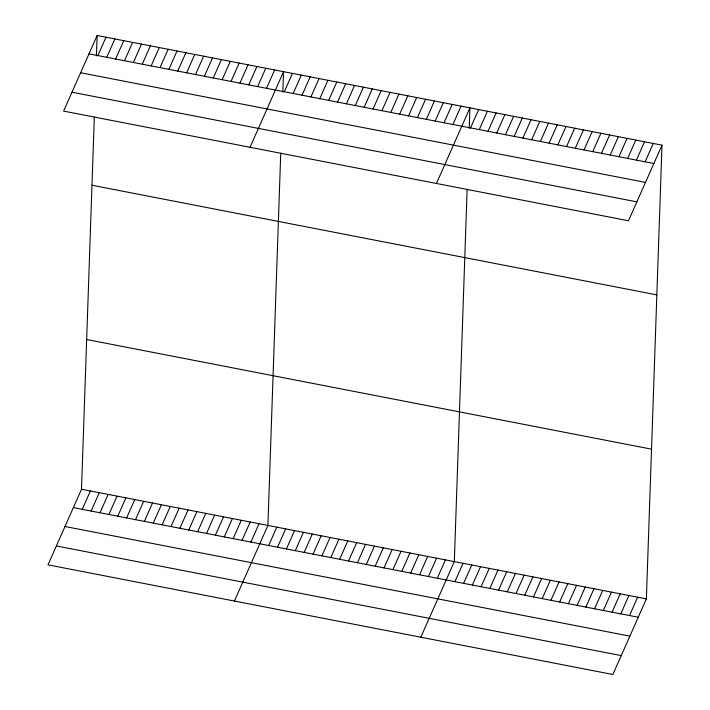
<?xml version="1.0" encoding="UTF-8"?>
<svg xmlns="http://www.w3.org/2000/svg" width="710" height="710" viewBox="0 0 710 710"><rect width="100%" height="100%" fill="white"/><g stroke="black" fill="none" stroke-linecap="round" stroke-linejoin="round"><path stroke-width="1.06" d="M661.995 145.151L628.492 220.757L63.625 111.106L97.128 35.5L661.995 145.151L646.375 598.894L612.872 674.5L48.005 564.849L81.508 489.243L94.323 116.99M96.427 55.868L97.128 35.5M280.734 153.174L267.91 525.435L234.415 601.033M282.837 92.06L283.538 71.683L250.035 147.29M467.136 189.357L454.32 561.619L420.817 637.216M469.239 128.244L469.94 107.867L436.437 183.473M97.873 55.575L106.003 37.222M106.748 57.297L114.887 38.944M115.623 59.028L123.762 40.665M124.498 60.749L132.637 42.396M133.382 62.471L141.512 44.118M142.257 64.193L150.387 45.839M151.132 65.915L159.262 47.561M160.007 67.636L168.146 49.283M168.882 69.358L177.021 51.005M177.757 71.089L185.896 52.726M186.641 72.811L194.771 54.457M195.516 74.532L203.646 56.179M204.391 76.254L212.521 57.9M213.266 77.976L221.405 59.622M222.141 79.697L230.28 61.344M231.016 81.419L239.155 63.066M239.9 83.15L248.03 64.796M248.775 84.872L256.905 66.518M257.65 86.593L265.78 68.24M266.525 88.315L274.655 69.962M82.254 509.327L90.383 490.974M91.129 511.049L99.258 492.696M284.275 91.759L292.413 73.405M100.004 512.771L108.142 494.417M293.15 93.489L301.288 75.127M108.879 514.493L117.017 496.139M302.034 95.211L310.163 76.857M117.754 516.214L125.892 497.861M310.909 96.933L319.038 78.579M126.637 517.936L134.767 499.583M319.784 98.654L327.913 80.301M135.512 519.667L143.642 501.304M328.659 100.376L336.797 82.023M144.387 521.389L152.517 503.035M337.534 102.098L345.672 83.745M153.262 523.11L161.401 504.757M346.409 103.82L354.547 85.466M162.137 524.832L170.276 506.478M355.293 105.55L363.422 87.188M171.012 526.554L179.151 508.2M364.168 107.272L372.297 88.919M179.896 528.275L188.026 509.922M373.043 108.994L381.172 90.64M188.771 529.997L196.901 511.644M381.918 110.716L390.056 92.362M197.646 531.728L205.776 513.365M390.793 112.437L398.931 94.084M206.521 533.45L214.66 515.096M399.668 114.159L407.806 95.806M215.396 535.171L223.535 516.818M408.552 115.881L416.681 97.527M224.271 536.893L232.41 518.54M417.427 117.612L425.556 99.249M233.155 538.615L241.285 520.261M426.302 119.333L434.431 100.98M242.03 540.337L250.16 521.983M435.177 121.055L443.315 102.701M250.905 542.067L259.035 523.705M444.052 122.777L452.19 104.423M452.927 124.498L461.065 106.145M268.655 545.511L276.793 527.157M277.53 547.232L285.668 528.879M470.535 127.915L478.673 109.562M286.414 548.954L294.543 530.601M479.268 129.61L487.397 111.257M295.289 550.676L303.418 532.322M487.992 131.306L496.13 112.952M304.164 552.398L312.293 534.044M496.725 133.001L504.863 114.647M313.039 554.128L321.168 535.766M505.458 134.696L513.587 116.342M321.914 555.85L330.052 537.497M514.182 136.391L522.32 118.037M330.789 557.572L338.927 539.218M522.915 138.086L531.044 119.733M339.664 559.294L347.802 540.94M531.648 139.781L539.778 121.428M348.548 561.015L356.677 542.662M540.372 141.476L548.51 123.123M357.423 562.737L365.552 544.384M549.105 143.171L557.235 124.818M366.298 564.459L374.427 546.105M557.829 144.867L565.968 126.513M375.173 566.189L383.311 547.827M566.562 146.562L574.701 128.199M384.048 567.911L392.186 549.558M575.295 148.257L583.425 129.894M392.923 569.633L401.061 551.279M584.019 149.943L592.158 131.59M401.807 571.355L409.936 553.001M592.752 151.638L600.882 133.285M410.682 573.077L418.811 554.723M601.485 153.333L609.615 134.98M419.557 574.798L427.686 556.445M610.209 155.029L618.348 136.675M428.432 576.52L436.57 558.166M618.942 156.724L627.072 138.37M437.307 578.251L445.445 559.888M627.675 158.419L635.805 140.065M636.4 160.114L644.538 141.76M454.915 581.667L463.044 563.314M645.133 161.809L653.262 143.455M463.648 583.363L471.777 565.009M472.372 585.058L480.51 566.695M481.105 586.753L489.234 568.39M489.838 588.439L497.967 570.086M498.562 590.134L506.7 571.781M507.295 591.829L515.424 573.476M516.019 593.524L524.158 575.171M524.752 595.22L532.89 576.866M533.485 596.915L541.615 578.561M542.209 598.61L550.348 580.256M550.942 600.305L559.072 581.952M559.675 602L567.805 583.647M568.399 603.695L576.538 585.342M577.132 605.39L585.262 587.037M585.856 607.085L593.995 588.732M594.59 608.781L602.728 590.427M603.322 610.476L611.452 592.122M612.047 612.171L620.185 593.808M620.78 613.866L628.909 595.504M629.513 615.552L637.642 597.199M88.998 53.853L653.857 163.504M80.62 72.748L645.488 182.399M72.003 92.211L636.861 201.862M91.972 185.239L656.839 294.89M86.664 339.513L651.531 449.164M81.508 489.243L646.375 598.894M73.379 507.606L638.237 617.247M65 526.492L629.868 636.142M56.374 545.954L621.241 655.605"/></g></svg>
